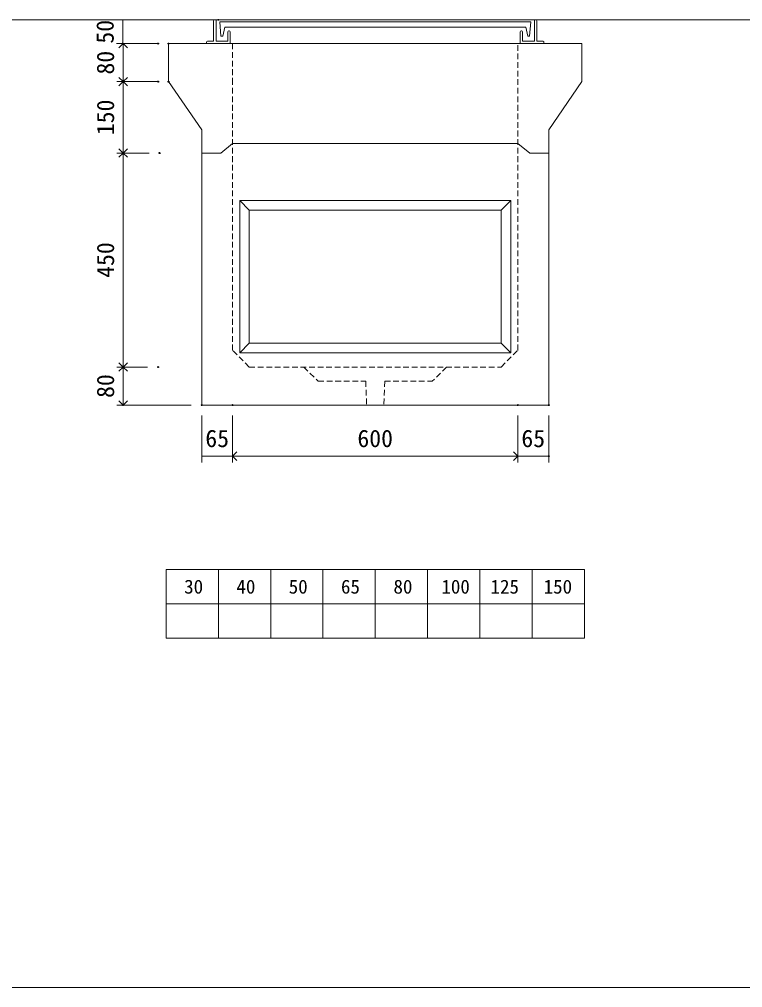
# Model space of a CAD drawing. Units: millimetres, scale not verified. Extents: x -4890 to 18494, y -2318 to 2318.
# Drawn here: x 1846 to 3368, y -1957 to 79 of the extents above; entities that cross this region are included whole.
import ezdxf
from ezdxf.enums import TextEntityAlignment as Align

# ---------------------------------------------------------------- set-up
doc = ezdxf.new("R2010")
doc.units = ezdxf.units.MM
doc.header["$LTSCALE"] = 10
doc.header["$PDMODE"] = 32
doc.header["$PDSIZE"] = 2
doc.linetypes.add('DASHED1', pattern=[1.8, 1.2, -0.6])
doc.layers.add('0-1_Defpoints', color=7, linetype='Continuous')
for name, color, linetype, lineweight in [('0-2_waku', 7, 'Continuous', 18), ('0-3_gaikei', 7, 'Continuous', 18), ('0-4_kakure', 7, 'DASHED1', 5), ('0-5_sunpou', 7, 'Continuous', 5), ('0-9_uchigawa', 6, 'Continuous', 18), ('0-B_futa', 3, 'Continuous', 18), ('0-C_GL', 4, 'Continuous', 18), ('0-E_文字１', 7, 'Continuous', 18)]:
    doc.layers.add(name, color=color, linetype=linetype, lineweight=lineweight)
doc.styles.add('ＭＳ ゴシック', font='')
doc.styles.get('ＭＳ ゴシック').set_extended_font_data('MS Gothic')

# ---------------------------------------------------------------- blocks, each defined once
blk = doc.blocks.new('_Open90')
at = {"layer": '0-5_sunpou'}
blk.add_line((0, 0), (-1, 0), dxfattribs=at)
blk.add_lwpolyline([(-0.5, 0.5), (0, 0), (-0.5, -0.5)], dxfattribs=at)
blk = doc.blocks.new('D26')
at = {"layer": '0-1_Defpoints'}
for p in [(3585.33, 2214.36), (3511.9, 2134.36), (3607.33, 2134.36)]:
    blk.add_point(p, dxfattribs=at)
at = {"layer": '0-5_sunpou'}
for p, q in [((3563.33, 2214.36), (3498.9, 2214.36)), ((3511.9, 2196.36), (3511.9, 2152.36)), ((3585.33, 2134.36), (3498.9, 2134.36))]:
    blk.add_line(p, q, dxfattribs=at)
at = {"layer": '0-5_sunpou', "xscale": 18, "yscale": 18}
for p, rotation in [((3511.9, 2214.36), 90), ((3511.9, 2134.36), 270)]:
    blk.add_blockref('_Open90', p, dxfattribs=dict(at, rotation=rotation))
at = {"layer": '0-5_sunpou', "style": 'ＭＳ ゴシック'}
blk.add_text('80', height=36.66, rotation=90, dxfattribs=at).set_placement((3503.9, 2149.36), align=Align.BOTTOM_LEFT)
blk = doc.blocks.new('D27')
at = {"layer": '0-1_Defpoints'}
for p in [(3585.33, 2134.36), (3511.9, 1984.36), (3588.71, 1984.36)]:
    blk.add_point(p, dxfattribs=at)
at = {"layer": '0-5_sunpou'}
for p, q in [((3563.33, 2134.36), (3498.9, 2134.36)), ((3511.9, 2116.36), (3511.9, 2002.36)), ((3566.71, 1984.36), (3498.9, 1984.36))]:
    blk.add_line(p, q, dxfattribs=at)
at = {"layer": '0-5_sunpou', "xscale": 18, "yscale": 18}
for p, rotation in [((3511.9, 2134.36), 90), ((3511.9, 1984.36), 270)]:
    blk.add_blockref('_Open90', p, dxfattribs=dict(at, rotation=rotation))
at = {"layer": '0-5_sunpou', "style": 'ＭＳ ゴシック'}
blk.add_text('150', height=36.66, rotation=90, dxfattribs=at).set_placement((3503.9, 2021.86), align=Align.BOTTOM_LEFT)
blk = doc.blocks.new('D28')
at = {"layer": '0-1_Defpoints'}
for p in [(3588.71, 1984.36), (3511.9, 1534.36), (3585.33, 1534.36)]:
    blk.add_point(p, dxfattribs=at)
at = {"layer": '0-5_sunpou'}
for p, q in [((3566.71, 1984.36), (3498.9, 1984.36)), ((3511.9, 1966.36), (3511.9, 1552.36)), ((3563.33, 1534.36), (3498.9, 1534.36))]:
    blk.add_line(p, q, dxfattribs=at)
at = {"layer": '0-5_sunpou', "xscale": 18, "yscale": 18}
for p, rotation in [((3511.9, 1984.36), 90), ((3511.9, 1534.36), 270)]:
    blk.add_blockref('_Open90', p, dxfattribs=dict(at, rotation=rotation))
at = {"layer": '0-5_sunpou', "style": 'ＭＳ ゴシック'}
blk.add_text('450', height=36.66, rotation=90, dxfattribs=at).set_placement((3503.9, 1721.86), align=Align.BOTTOM_LEFT)
blk = doc.blocks.new('D29')
at = {"layer": '0-1_Defpoints'}
for p in [(3585.33, 1534.36), (3511.9, 1454.36), (3677.33, 1454.36)]:
    blk.add_point(p, dxfattribs=at)
at = {"layer": '0-5_sunpou'}
for p, q in [((3563.33, 1534.36), (3498.9, 1534.36)), ((3511.9, 1516.36), (3511.9, 1472.36)), ((3655.33, 1454.36), (3498.9, 1454.36))]:
    blk.add_line(p, q, dxfattribs=at)
at = {"layer": '0-5_sunpou', "xscale": 18, "yscale": 18}
for p, rotation in [((3511.9, 1534.36), 90), ((3511.9, 1454.36), 270)]:
    blk.add_blockref('_Open90', p, dxfattribs=dict(at, rotation=rotation))
at = {"layer": '0-5_sunpou', "style": 'ＭＳ ゴシック'}
blk.add_text('80', height=36.66, rotation=90, dxfattribs=at).set_placement((3503.9, 1469.36), align=Align.BOTTOM_LEFT)
blk = doc.blocks.new('D30')
at = {"layer": '0-1_Defpoints'}
for p in [(3677.33, 1454.36), (3742.33, 1454.36), (3742.33, 1346.89)]:
    blk.add_point(p, dxfattribs=at)
at = {"layer": '0-5_sunpou'}
for p, q in [((3677.33, 1432.36), (3677.33, 1333.89)), ((3742.33, 1432.36), (3742.33, 1333.89)), ((3677.33, 1346.89), (3742.33, 1346.89))]:
    blk.add_line(p, q, dxfattribs=at)
at = {"layer": '0-5_sunpou', "style": 'ＭＳ ゴシック'}
blk.add_text('65', height=36.66, dxfattribs=at).set_placement((3684.83, 1354.89), align=Align.BOTTOM_LEFT)
blk = doc.blocks.new('D31')
at = {"layer": '0-1_Defpoints'}
for p in [(3742.33, 1454.36), (4342.33, 1454.36), (4342.33, 1346.89)]:
    blk.add_point(p, dxfattribs=at)
at = {"layer": '0-5_sunpou'}
for p, q in [((3742.33, 1432.36), (3742.33, 1333.89)), ((4342.33, 1432.36), (4342.33, 1333.89)), ((3760.33, 1346.89), (4324.33, 1346.89))]:
    blk.add_line(p, q, dxfattribs=at)
at = {"layer": '0-5_sunpou', "xscale": 18, "yscale": 18, "rotation": 180}
blk.add_blockref('_Open90', (3742.33, 1346.89), dxfattribs=at)
at = {"layer": '0-5_sunpou', "xscale": 18, "yscale": 18}
blk.add_blockref('_Open90', (4342.33, 1346.89), dxfattribs=at)
at = {"layer": '0-5_sunpou', "style": 'ＭＳ ゴシック'}
blk.add_text('600', height=36.66, dxfattribs=at).set_placement((4004.83, 1354.89), align=Align.BOTTOM_LEFT)
blk = doc.blocks.new('D32')
at = {"layer": '0-1_Defpoints'}
for p in [(4342.33, 1454.36), (4407.33, 1454.36), (4407.33, 1346.89)]:
    blk.add_point(p, dxfattribs=at)
at = {"layer": '0-5_sunpou'}
for p, q in [((4342.33, 1432.36), (4342.33, 1333.89)), ((4407.33, 1432.36), (4407.33, 1333.89)), ((4342.33, 1346.89), (4407.33, 1346.89))]:
    blk.add_line(p, q, dxfattribs=at)
at = {"layer": '0-5_sunpou', "style": 'ＭＳ ゴシック'}
blk.add_text('65', height=36.66, dxfattribs=at).set_placement((4349.83, 1354.89), align=Align.BOTTOM_LEFT)
blk = doc.blocks.new('D10')
at = {"layer": '0-1_Defpoints'}
for p in [(3712.33, 2264.36), (3511.03, 2214.36), (3607.33, 2214.36)]:
    blk.add_point(p, dxfattribs=at)
at = {"layer": '0-5_sunpou'}
for p, q in [((3690.33, 2264.36), (3498.03, 2264.36)), ((3511.03, 2264.36), (3511.03, 2214.36)), ((3585.33, 2214.36), (3498.03, 2214.36))]:
    blk.add_line(p, q, dxfattribs=at)
at = {"layer": '0-5_sunpou', "style": 'ＭＳ ゴシック'}
blk.add_text('50', height=36.66, rotation=90, dxfattribs=at).set_placement((3503.03, 2214.36), align=Align.BOTTOM_LEFT)

msp = doc.modelspace()

# ---------------------------------------------------------------- linework, layer by layer
at = {"layer": '0-2_waku'}
for p, q in [((2155.01, -1077.84), (2155.01, -1221.84)), ((2155.01, -1077.84), (2155.01, -1221.84)), ((2155.01, -1077.84), (2155.01, -1221.84)), ((2155.01, -1077.84), (2155.01, -1221.84)), ((2155.01, -1077.84), (3035.01, -1077.84)), ((2265.01, -1077.84), (2265.01, -1221.84)), ((2375.01, -1077.84), (2375.01, -1221.84)), ((2375.01, -1077.84), (2375.01, -1221.84)), ((2485.01, -1077.84), (2485.01, -1221.84)), ((2595.01, -1077.84), (2595.01, -1221.84)), ((2705.01, -1077.84), (2705.01, -1221.84)), ((2815.01, -1077.84), (2815.01, -1221.84)), ((2925.01, -1077.84), (2925.01, -1221.84)), ((3035.01, -1077.84), (3035.01, -1221.84)), ((2155.01, -1149.84), (3035.01, -1149.84)), ((2155.01, -1221.84), (3035.01, -1221.84)), ((-1230, -1956.84), (4890, -1956.84)), ((-1230, -1956.84), (4890, -1956.84))]:
    msp.add_line(p, q, dxfattribs=at)
at = {"layer": '0-3_gaikei'}
for p, q in [((2160.01, 28.16), (2160.01, -51.84)), ((2160.01, 28.16), (2270.01, 28.16)), ((2195.01, 28.16), (2995.01, 28.16)), ((2195.01, 28.16), (2995.01, 28.16)), ((3030.01, 28.16), (2920.01, 28.16)), ((3030.01, 28.16), (3030.01, -51.84)), ((2230.01, -152.84), (2160.01, -51.84)), ((2960.01, -152.84), (3030.01, -51.84)), ((2230.01, -731.84), (2230.01, -152.84)), ((2960.01, -152.84), (2960.01, -201.84)), ((2270.01, -201.84), (2295.01, -181.84)), ((2295.01, -181.84), (2895.01, -181.84)), ((2895.01, -181.84), (2920.01, -201.84)), ((2230.01, -201.84), (2270.01, -201.84)), ((2230.01, -201.84), (2270.01, -201.84)), ((2230.01, -201.84), (2270.01, -201.84)), ((2960.01, -201.84), (2920.01, -201.84)), ((2960.01, -201.84), (2920.01, -201.84)), ((2960.01, -731.84), (2960.01, -201.84)), ((2230.01, -731.84), (2960.01, -731.84))]:
    msp.add_line(p, q, dxfattribs=at)
msp.add_lwpolyline([(2920.01, -201.84), (2960.01, -201.84), (2920.01, -201.84), (2960.01, -201.84)], close=True, dxfattribs=at)
at = {"layer": '0-4_kakure'}
for p, q in [((2295.01, 28.16), (2295.01, -51.84)), ((2895.01, -616.84), (2895.01, 28.16)), ((2295.01, -616.84), (2295.01, -51.84)), ((2330.01, -651.84), (2295.01, -616.84)), ((2860.01, -651.84), (2895.01, -616.84)), ((2330.01, -651.84), (2860.01, -651.84)), ((2445.01, -651.84), (2475.01, -681.84)), ((2745.01, -651.84), (2715.01, -681.84)), ((2615.01, -681.84), (2613.01, -731.84)), ((2615.01, -681.84), (2715.01, -681.84))]:
    msp.add_line(p, q, dxfattribs=at)
msp.add_lwpolyline([(2475.01, -681.84), (2575.01, -681.84), (2577.01, -731.84)], dxfattribs=at)
at = {"layer": '0-9_uchigawa'}
for p, q in [((2310.01, -301.84), (2310.01, -621.84)), ((2310.01, -301.84), (2880.01, -301.84)), ((2310.01, -301.84), (2330.01, -321.84)), ((2860.01, -321.84), (2880.01, -301.84)), ((2880.01, -301.84), (2880.01, -621.84)), ((2330.01, -321.84), (2330.01, -601.84)), ((2330.01, -321.84), (2330.01, -601.84)), ((2330.01, -321.84), (2860.01, -321.84)), ((2860.01, -321.84), (2860.01, -601.84)), ((2860.01, -321.84), (2860.01, -601.84)), ((2310.01, -621.84), (2330.01, -601.84)), ((2330.01, -601.84), (2595.01, -601.84)), ((2595.01, -601.84), (2860.01, -601.84)), ((2880.01, -621.84), (2860.01, -601.84)), ((2310.01, -621.84), (2595.01, -621.84)), ((2595.01, -621.84), (2880.01, -621.84))]:
    msp.add_line(p, q, dxfattribs=at)
at = {"layer": '0-B_futa'}
for p, q in [((2255.01, 76.16), (2255.01, 33.16)), ((2257.01, 78.16), (2260.01, 78.16)), ((2260.01, 78.16), (2260.01, 33.16)), ((2267.83, 73.66), (2922.16, 73.66)), ((2267.83, 73.66), (2270.32, 43.66)), ((2278.35, 62.66), (2274.03, 43.66)), ((2278.35, 62.66), (2911.68, 62.66)), ((2911.68, 62.66), (2916, 43.66)), ((2922.16, 73.66), (2919.91, 43.66)), ((2930.02, 78.16), (2930.02, 33.16)), ((2930.02, 78.16), (2933.02, 78.16)), ((2935.02, 76.16), (2935.02, 33.16)), ((2270.32, 43.66), (2274.03, 43.66)), ((2285.01, 53.16), (2285.01, 33.16)), ((2287.01, 55.16), (2288.01, 55.16)), ((2290.01, 53.16), (2290.01, 28.16)), ((2900.02, 53.16), (2900.02, 28.16)), ((2903.02, 55.16), (2902.02, 55.16)), ((2905.02, 53.16), (2905.02, 33.16)), ((2919.91, 43.66), (2916, 43.66)), ((2240.01, 31.16), (2240.01, 30.16)), ((2242.01, 33.16), (2255.01, 33.16)), ((2290.01, 28.16), (2242.01, 28.16)), ((2260.01, 33.16), (2285.01, 33.16)), ((2900.02, 28.16), (2948.02, 28.16)), ((2930.02, 33.16), (2905.02, 33.16)), ((2948.02, 33.16), (2935.02, 33.16)), ((2950.02, 31.16), (2950.02, 30.16))]:
    msp.add_line(p, q, dxfattribs=at)
for centre, start, end in [((2257.01, 76.16), 90, 180), ((2933.02, 76.16), 0, 90), ((2287.01, 53.16), 90, 180), ((2288.01, 53.16), 0, 90), ((2902.02, 53.16), 90, 180), ((2903.02, 53.16), 0, 90), ((2242.01, 31.16), 90, 180), ((2242.01, 30.16), 180, 270), ((2948.02, 31.16), 0, 90), ((2948.02, 30.16), 270, 0)]:
    msp.add_arc(centre, 2, start, end, dxfattribs=at)
at = {"layer": '0-C_GL'}
msp.add_line((-1230, 78.16), (4890, 78.16), dxfattribs=at)

# ---------------------------------------------------------------- block references
at = {"layer": '0-5_sunpou'}
for name in ['D10', 'D26', 'D27', 'D28', 'D29', 'D30', 'D31', 'D32']:
    msp.add_blockref(name, (-1447.32, -2186.2), dxfattribs=at)

# ---------------------------------------------------------------- texts
at = {"layer": '0-E_文字１', "style": 'ＭＳ ゴシック'}
for s, p in [('30', (2192.96, -1137.16)), ('40', (2302.96, -1137.16)), ('50', (2412.96, -1137.16)), ('65', (2522.96, -1137.16)), ('80', (2633.37, -1137.16)), ('100', (2734.24, -1137.16)), ('125', (2837.63, -1137.16)), ('150', (2949.39, -1137.16))]:
    msp.add_text(s, height=29.33, dxfattribs=at).set_placement(p, align=Align.BOTTOM_LEFT)

doc.saveas('drawing.dxf')
